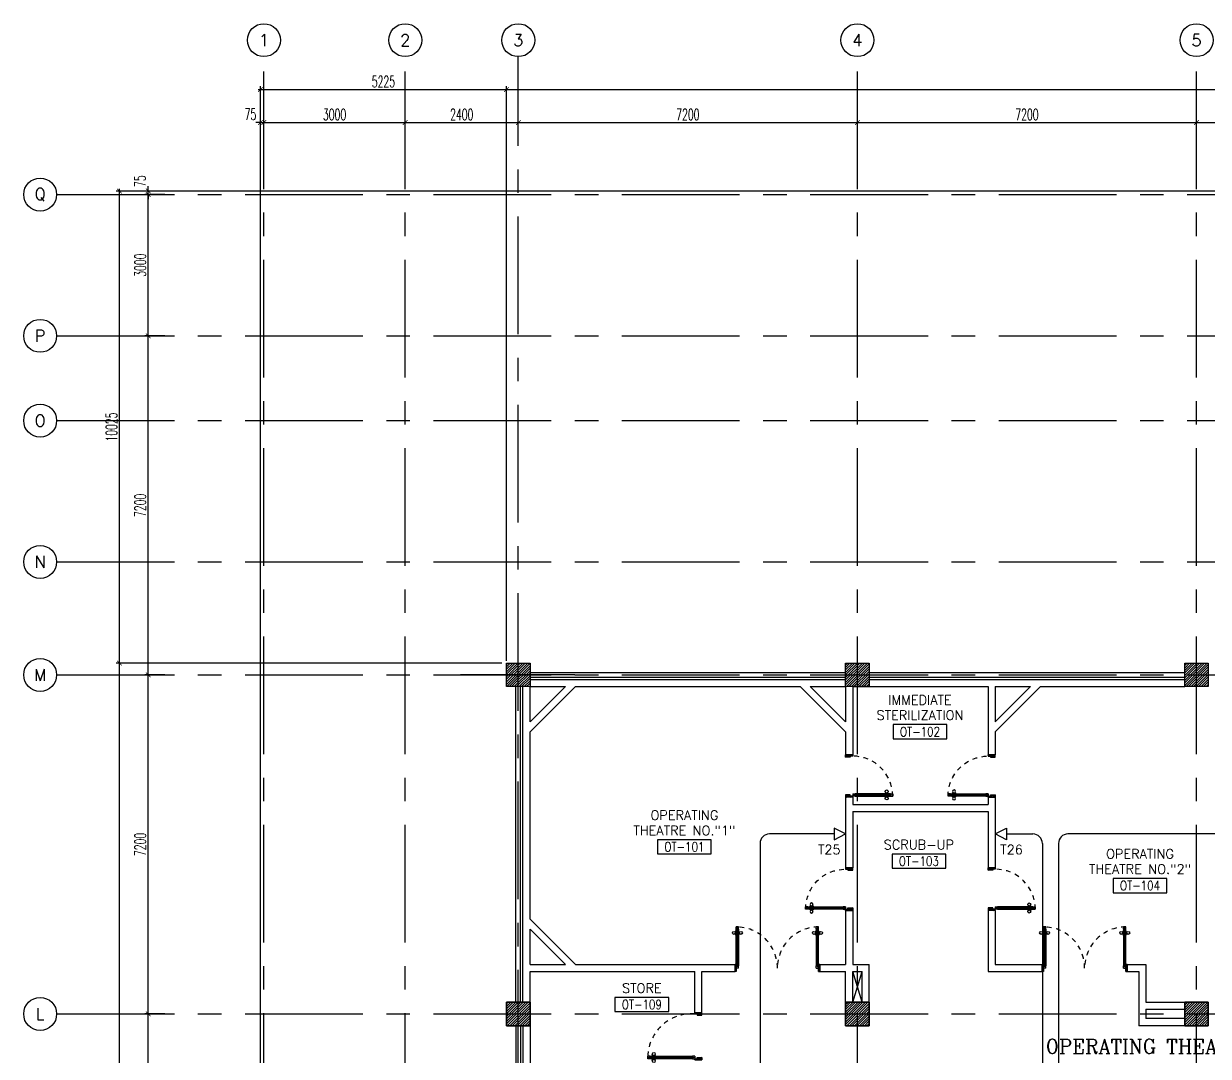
# Model space of a CAD drawing. Extents: x 0 to 92.2, y -1.4 to 78.1.
# Drawn here: x -0.01 to 25.14, y 56.19 to 78.12 of the extents above; entities that cross this region are included whole.
import ezdxf
from ezdxf.enums import TextEntityAlignment as Align

# ---------------------------------------------------------------- set-up
doc = ezdxf.new("R2010")
doc.units = 0
doc.header["$MEASUREMENT"] = 0
doc.header["$PDMODE"] = 34
doc.linetypes.add('CENTERX2', pattern=[4, 2.5, -0.5, 0.5, -0.5])
doc.linetypes.add('HIDDEN', pattern=[0.375, 0.25, -0.125])
doc.layers.get('0').update_dxf_attribs({"color": 11, "linetype": 'CONTINUOUS'})
doc.layers.get('DEFPOINTS').update_dxf_attribs({"color": 11, "linetype": 'CONTINUOUS'})
for name, color, linetype in [('AX-CR', 11, 'CONTINUOUS'), ('AX-DIM', 11, 'CONTINUOUS'), ('AX-TXT', 11, 'CONTINUOUS'), ('AXES', 11, 'CENTERX2'), ('COL', 11, 'CONTINUOUS'), ('DOOR', 11, 'CONTINUOUS'), ('E-TEL', 4, 'CONTINUOUS'), ('E-TEXT', 2, 'CONTINUOUS'), ('E-WIRE', 4, 'CONTINUOUS'), ('HAT', 11, 'CONTINUOUS'), ('INSUL', 11, 'CONTINUOUS'), ('RM-BOX', 11, 'CONTINUOUS'), ('RM-NAME', 11, 'CONTINUOUS'), ('RM-NO', 11, 'CONTINUOUS'), ('SHAFT', 11, 'CONTINUOUS'), ('WALL', 11, 'CONTINUOUS')]:
    doc.layers.add(name, color=color, linetype=linetype)
doc.styles.add('ROMANC', font='romanc', dxfattribs={"height": 0.1})
doc.styles.add('ROMANS', font='ROMANS.shx', dxfattribs={"width": 0.6})
doc.styles.get("Standard").update_dxf_attribs({"font": 'TXT.shx'})
doc.dimstyles.new('STANDARD_IN', dxfattribs={"dimtxt": 0.24, "dimasz": 0.1, "dimexe": 0.07, "dimexo": 0.05, "dimgap": 0.05, "dimtad": 1, "dimdec": 0, "dimlfac": 1000, "dimzin": 0, "dimtxsty": 'ROMANS', "dimblk": 'ARCHTICK', "dimcen": 0.05, "dimdle": 0.05, "dimclrd": 7, "dimclre": 7, "dimclrt": 2, "dimazin": 3, "dimtfac": 1, "dimtdec": 0, "dimtmove": 0, "dimatfit": 3, "dimtolj": 1, "dimtzin": 0})

# ---------------------------------------------------------------- blocks, each defined once
blk = doc.blocks.new('_ARCHTICK')
at = {"color": 0, "linetype": 'BYBLOCK', "const_width": 0.15}
blk.add_lwpolyline([(-0.5, -0.5), (0.5, 0.5)], dxfattribs=at)
blk = doc.blocks.new('*D125')
at = {"layer": 'AX-DIM', "color": 7, "ltscale": 0.3}
for p, q in [((10.193, 76.72), (85.702, 76.72)), ((10.243, 76.37), (10.243, 76.79)), ((85.652, 71.176), (85.652, 76.79))]:
    blk.add_line(p, q, dxfattribs=at)
at = {"layer": 'DEFPOINTS', "color": 0, "ltscale": 0.3}
for p in [(85.652, 76.72), (10.243, 76.32), (85.652, 71.126)]:
    blk.add_point(p, dxfattribs=at)
at = {"layer": 'AX-DIM', "color": 7, "ltscale": 0.3, "xscale": 0.1, "yscale": 0.1, "zscale": 0.1, "rotation": 180}
blk.add_blockref('_ARCHTICK', (10.243, 76.72), dxfattribs=at)
at = {"layer": 'AX-DIM', "color": 7, "ltscale": 0.3, "xscale": 0.1, "yscale": 0.1, "zscale": 0.1}
blk.add_blockref('_ARCHTICK', (85.652, 76.72), dxfattribs=at)
at = {"layer": 'AX-DIM', "color": 2, "ltscale": 0.3, "insert": (47.947, 76.89), "char_height": 0.24, "attachment_point": 5, "style": 'ROMANS'}
blk.add_mtext('\\A1;75409', dxfattribs=at)
blk = doc.blocks.new('AXL')
at = {"layer": 'AX-CR'}
blk.add_circle((-350, 0), 350, dxfattribs=at)
blk = doc.blocks.new('*X53')
at = {"color": 0}
for p, q in [((38539, 169902), (39027, 170390)), ((38539, 169955), (38974, 170390)), ((38539, 170008), (38921, 170390)), ((38539, 170061), (38868, 170390)), ((38539, 170114), (38815, 170390)), ((38539, 170167), (38762, 170390)), ((38539, 170220), (38709, 170390)), ((38539, 170273), (38656, 170390)), ((38539, 170326), (38603, 170390)), ((38539, 170379), (38550, 170390)), ((38580, 169890), (39039, 170349)), ((38633, 169890), (39039, 170296)), ((38686, 169890), (39039, 170243)), ((38739, 169890), (39039, 170190)), ((38792, 169890), (39039, 170137)), ((38845, 169890), (39039, 170084)), ((38898, 169890), (39039, 170031)), ((38951, 169890), (39039, 169978)), ((39004, 169890), (39039, 169925))]:
    blk.add_line(p, q, dxfattribs=at)
blk = doc.blocks.new('*X52')
at = {"color": 0}
for p, q in [((31339, 169914), (31814, 170390)), ((31339, 169968), (31761, 170390)), ((31339, 170021), (31708, 170390)), ((31339, 170074), (31655, 170390)), ((31339, 170127), (31602, 170390)), ((31339, 170180), (31549, 170390)), ((31339, 170233), (31496, 170390)), ((31339, 170286), (31443, 170390)), ((31339, 170339), (31390, 170390)), ((31368, 169890), (31839, 170361)), ((31421, 169890), (31839, 170308)), ((31474, 169890), (31839, 170255)), ((31527, 169890), (31839, 170202)), ((31580, 169890), (31839, 170149)), ((31633, 169890), (31839, 170096)), ((31686, 169890), (31839, 170043)), ((31739, 169890), (31839, 169990)), ((31792, 169890), (31839, 169937))]:
    blk.add_line(p, q, dxfattribs=at)
blk = doc.blocks.new('*X51')
at = {"color": 0}
for p, q in [((24139, 169927), (24602, 170390)), ((24139, 169980), (24549, 170390)), ((24139, 170033), (24496, 170390)), ((24139, 170086), (24443, 170390)), ((24139, 170139), (24390, 170390)), ((24139, 170192), (24337, 170390)), ((24139, 170245), (24284, 170390)), ((24139, 170298), (24231, 170390)), ((24139, 170351), (24178, 170390)), ((24155, 169890), (24639, 170374)), ((24208, 169890), (24639, 170321)), ((24261, 169890), (24639, 170268)), ((24314, 169890), (24639, 170215)), ((24367, 169890), (24639, 170162)), ((24420, 169890), (24639, 170109)), ((24473, 169890), (24639, 170056)), ((24526, 169890), (24639, 170003)), ((24579, 169890), (24639, 169950)), ((24632, 169890), (24639, 169897))]:
    blk.add_line(p, q, dxfattribs=at)
blk = doc.blocks.new('*X48')
at = {"color": 0}
for p, q in [((38539, 177114), (39014, 177590)), ((38539, 177168), (38961, 177590)), ((38539, 177221), (38908, 177590)), ((38539, 177274), (38855, 177590)), ((38539, 177327), (38802, 177590)), ((38539, 177380), (38749, 177590)), ((38539, 177433), (38696, 177590)), ((38539, 177486), (38643, 177590)), ((38539, 177539), (38590, 177590)), ((38568, 177090), (39039, 177561)), ((38621, 177090), (39039, 177508)), ((38674, 177090), (39039, 177455)), ((38727, 177090), (39039, 177402)), ((38780, 177090), (39039, 177349)), ((38833, 177090), (39039, 177296)), ((38886, 177090), (39039, 177243)), ((38939, 177090), (39039, 177190)), ((38992, 177090), (39039, 177137))]:
    blk.add_line(p, q, dxfattribs=at)
blk = doc.blocks.new('*X47')
at = {"color": 0}
for p, q in [((31339, 177127), (31802, 177590)), ((31339, 177180), (31749, 177590)), ((31339, 177233), (31696, 177590)), ((31339, 177286), (31643, 177590)), ((31339, 177339), (31590, 177590)), ((31339, 177392), (31537, 177590)), ((31339, 177445), (31484, 177590)), ((31339, 177498), (31431, 177590)), ((31339, 177551), (31378, 177590)), ((31355, 177090), (31839, 177574)), ((31408, 177090), (31839, 177521)), ((31461, 177090), (31839, 177468)), ((31514, 177090), (31839, 177415)), ((31567, 177090), (31839, 177362)), ((31620, 177090), (31839, 177309)), ((31673, 177090), (31839, 177256)), ((31726, 177090), (31839, 177203)), ((31779, 177090), (31839, 177150)), ((31832, 177090), (31839, 177097))]:
    blk.add_line(p, q, dxfattribs=at)
blk = doc.blocks.new('*X46')
at = {"color": 0}
for p, q in [((24139, 177139), (24590, 177590)), ((24139, 177192), (24536, 177590)), ((24139, 177246), (24483, 177590)), ((24139, 177299), (24430, 177590)), ((24139, 177352), (24377, 177590)), ((24139, 177405), (24324, 177590)), ((24139, 177458), (24271, 177590)), ((24139, 177511), (24218, 177590)), ((24139, 177564), (24165, 177590)), ((24143, 177090), (24639, 177586)), ((24196, 177090), (24639, 177533)), ((24249, 177090), (24639, 177480)), ((24302, 177090), (24639, 177427)), ((24355, 177090), (24639, 177374)), ((24408, 177090), (24639, 177321)), ((24461, 177090), (24639, 177268)), ((24514, 177090), (24639, 177215)), ((24567, 177090), (24639, 177162)), ((24620, 177090), (24639, 177109))]:
    blk.add_line(p, q, dxfattribs=at)
blk = doc.blocks.new('RM1')
at = {"layer": 'RM-BOX'}
blk.add_lwpolyline([(570, -200), (-570, -200), (-570, -500), (570, -500)], close=True, dxfattribs=at)
at = {"layer": 'RM-NAME', "style": 'ROMANS'}
blk.add_attdef('ROOMNAME1', text='', height=200, dxfattribs=at).set_placement((0, 324), align=Align.MIDDLE)
blk = doc.blocks.new('AXU')
at = {"layer": 'AX-CR'}
blk.add_circle((0, 350), 350, dxfattribs=at)
blk = doc.blocks.new('*D181')
at = {"layer": 'AX-DIM', "color": 7, "ltscale": 0.3}
for p, q in [((5.043, 76.02), (8.143, 76.02)), ((5.093, 75.67), (5.093, 76.09)), ((8.093, 75.67), (8.093, 76.09))]:
    blk.add_line(p, q, dxfattribs=at)
at = {"layer": 'DEFPOINTS', "color": 0, "ltscale": 0.3}
for p in [(8.093, 76.02), (5.093, 75.62), (8.093, 75.62)]:
    blk.add_point(p, dxfattribs=at)
at = {"layer": 'AX-DIM', "color": 7, "ltscale": 0.3, "xscale": 0.1, "yscale": 0.1, "zscale": 0.1, "rotation": 180}
blk.add_blockref('_ARCHTICK', (5.093, 76.02), dxfattribs=at)
at = {"layer": 'AX-DIM', "color": 7, "ltscale": 0.3, "xscale": 0.1, "yscale": 0.1, "zscale": 0.1}
blk.add_blockref('_ARCHTICK', (8.093, 76.02), dxfattribs=at)
at = {"layer": 'AX-DIM', "color": 2, "ltscale": 0.3, "insert": (6.593, 76.19), "char_height": 0.24, "attachment_point": 5, "style": 'ROMANS'}
blk.add_mtext('\\A1;3000', dxfattribs=at)
blk = doc.blocks.new('*D180')
at = {"layer": 'AX-DIM', "color": 7, "ltscale": 0.3}
for p, q in [((8.043, 76.02), (10.543, 76.02)), ((8.093, 75.67), (8.093, 76.09)), ((10.493, 75.67), (10.493, 76.09))]:
    blk.add_line(p, q, dxfattribs=at)
at = {"layer": 'DEFPOINTS', "color": 0, "ltscale": 0.3}
for p in [(10.493, 76.02), (8.093, 75.62), (10.493, 75.62)]:
    blk.add_point(p, dxfattribs=at)
at = {"layer": 'AX-DIM', "color": 7, "ltscale": 0.3, "xscale": 0.1, "yscale": 0.1, "zscale": 0.1, "rotation": 180}
blk.add_blockref('_ARCHTICK', (8.093, 76.02), dxfattribs=at)
at = {"layer": 'AX-DIM', "color": 7, "ltscale": 0.3, "xscale": 0.1, "yscale": 0.1, "zscale": 0.1}
blk.add_blockref('_ARCHTICK', (10.493, 76.02), dxfattribs=at)
at = {"layer": 'AX-DIM', "color": 2, "ltscale": 0.3, "insert": (9.293, 76.19), "char_height": 0.24, "attachment_point": 5, "style": 'ROMANS'}
blk.add_mtext('\\A1;2400', dxfattribs=at)
blk = doc.blocks.new('*D179')
at = {"layer": 'AX-DIM', "color": 7, "ltscale": 0.3}
for p, q in [((10.443, 76.02), (17.743, 76.02)), ((10.493, 75.67), (10.493, 76.09)), ((17.693, 75.67), (17.693, 76.09))]:
    blk.add_line(p, q, dxfattribs=at)
at = {"layer": 'DEFPOINTS', "color": 0, "ltscale": 0.3}
for p in [(17.693, 76.02), (10.493, 75.62), (17.693, 75.62)]:
    blk.add_point(p, dxfattribs=at)
at = {"layer": 'AX-DIM', "color": 7, "ltscale": 0.3, "xscale": 0.1, "yscale": 0.1, "zscale": 0.1, "rotation": 180}
blk.add_blockref('_ARCHTICK', (10.493, 76.02), dxfattribs=at)
at = {"layer": 'AX-DIM', "color": 7, "ltscale": 0.3, "xscale": 0.1, "yscale": 0.1, "zscale": 0.1}
blk.add_blockref('_ARCHTICK', (17.693, 76.02), dxfattribs=at)
at = {"layer": 'AX-DIM', "color": 2, "ltscale": 0.3, "insert": (14.093, 76.19), "char_height": 0.24, "attachment_point": 5, "style": 'ROMANS'}
blk.add_mtext('\\A1;7200', dxfattribs=at)
blk = doc.blocks.new('*D178')
at = {"layer": 'AX-DIM', "color": 7, "ltscale": 0.3}
for p, q in [((17.643, 76.02), (24.943, 76.02)), ((17.693, 75.67), (17.693, 76.09)), ((24.893, 75.67), (24.893, 76.09))]:
    blk.add_line(p, q, dxfattribs=at)
at = {"layer": 'DEFPOINTS', "color": 0, "ltscale": 0.3}
for p in [(24.893, 76.02), (17.693, 75.62), (24.893, 75.62)]:
    blk.add_point(p, dxfattribs=at)
at = {"layer": 'AX-DIM', "color": 7, "ltscale": 0.3, "xscale": 0.1, "yscale": 0.1, "zscale": 0.1, "rotation": 180}
blk.add_blockref('_ARCHTICK', (17.693, 76.02), dxfattribs=at)
at = {"layer": 'AX-DIM', "color": 7, "ltscale": 0.3, "xscale": 0.1, "yscale": 0.1, "zscale": 0.1}
blk.add_blockref('_ARCHTICK', (24.893, 76.02), dxfattribs=at)
at = {"layer": 'AX-DIM', "color": 2, "ltscale": 0.3, "insert": (21.293, 76.19), "char_height": 0.24, "attachment_point": 5, "style": 'ROMANS'}
blk.add_mtext('\\A1;7200', dxfattribs=at)
blk = doc.blocks.new('*D177')
at = {"layer": 'AX-DIM', "color": 7, "ltscale": 0.3}
for p, q in [((24.843, 76.02), (28.543, 76.02)), ((24.893, 75.67), (24.893, 76.09)), ((28.493, 75.67), (28.493, 76.09))]:
    blk.add_line(p, q, dxfattribs=at)
at = {"layer": 'DEFPOINTS', "color": 0, "ltscale": 0.3}
for p in [(28.493, 76.02), (24.893, 75.62), (28.493, 75.62)]:
    blk.add_point(p, dxfattribs=at)
at = {"layer": 'AX-DIM', "color": 7, "ltscale": 0.3, "xscale": 0.1, "yscale": 0.1, "zscale": 0.1, "rotation": 180}
blk.add_blockref('_ARCHTICK', (24.893, 76.02), dxfattribs=at)
at = {"layer": 'AX-DIM', "color": 7, "ltscale": 0.3, "xscale": 0.1, "yscale": 0.1, "zscale": 0.1}
blk.add_blockref('_ARCHTICK', (28.493, 76.02), dxfattribs=at)
at = {"layer": 'AX-DIM', "color": 2, "ltscale": 0.3, "insert": (26.693, 76.19), "char_height": 0.24, "attachment_point": 5, "style": 'ROMANS'}
blk.add_mtext('\\A1;3600', dxfattribs=at)
blk = doc.blocks.new('*D167')
at = {"layer": 'AX-DIM', "color": 7, "ltscale": 0.3}
for p, q in [((10.147, 64.541), (1.956, 64.541)), ((2.026, 5.171), (2.026, 64.591)), ((10.826, 5.221), (1.956, 5.221))]:
    blk.add_line(p, q, dxfattribs=at)
at = {"layer": 'DEFPOINTS', "color": 0, "ltscale": 0.3}
for p in [(2.026, 64.541), (10.197, 64.541), (10.876, 5.221)]:
    blk.add_point(p, dxfattribs=at)
at = {"layer": 'AX-DIM', "color": 7, "ltscale": 0.3, "xscale": 0.1, "yscale": 0.1, "zscale": 0.1}
for p, rotation in [((2.026, 64.541), 90), ((2.026, 5.221), 270)]:
    blk.add_blockref('_ARCHTICK', p, dxfattribs=dict(at, rotation=rotation))
at = {"layer": 'AX-DIM', "color": 2, "ltscale": 0.3, "insert": (1.856, 34.881), "char_height": 0.24, "attachment_point": 5, "rotation": 90, "style": 'ROMANS'}
blk.add_mtext('\\A1;59320', dxfattribs=at)
blk = doc.blocks.new('*D166')
at = {"layer": 'AX-DIM', "color": 7, "ltscale": 0.3}
for p, q in [((2.987, 74.491), (2.567, 74.491)), ((2.637, 71.441), (2.637, 74.541)), ((2.987, 71.491), (2.567, 71.491))]:
    blk.add_line(p, q, dxfattribs=at)
at = {"layer": 'DEFPOINTS', "color": 0, "ltscale": 0.3}
for p in [(2.637, 74.491), (3.037, 74.491), (3.037, 71.491)]:
    blk.add_point(p, dxfattribs=at)
at = {"layer": 'AX-DIM', "color": 7, "ltscale": 0.3, "xscale": 0.1, "yscale": 0.1, "zscale": 0.1}
for p, rotation in [((2.637, 74.491), 90), ((2.637, 71.491), 270)]:
    blk.add_blockref('_ARCHTICK', p, dxfattribs=dict(at, rotation=rotation))
at = {"layer": 'AX-DIM', "color": 2, "ltscale": 0.3, "insert": (2.467, 72.991), "char_height": 0.24, "attachment_point": 5, "rotation": 90, "style": 'ROMANS'}
blk.add_mtext('\\A1;3000', dxfattribs=at)
blk = doc.blocks.new('*D165')
at = {"layer": 'AX-DIM', "color": 7, "ltscale": 0.3}
for p, q in [((2.987, 71.491), (2.567, 71.491)), ((2.637, 64.241), (2.637, 71.541)), ((2.987, 64.291), (2.567, 64.291))]:
    blk.add_line(p, q, dxfattribs=at)
at = {"layer": 'DEFPOINTS', "color": 0, "ltscale": 0.3}
for p in [(2.637, 71.491), (3.037, 71.491), (3.037, 64.291)]:
    blk.add_point(p, dxfattribs=at)
at = {"layer": 'AX-DIM', "color": 7, "ltscale": 0.3, "xscale": 0.1, "yscale": 0.1, "zscale": 0.1}
for p, rotation in [((2.637, 71.491), 90), ((2.637, 64.291), 270)]:
    blk.add_blockref('_ARCHTICK', p, dxfattribs=dict(at, rotation=rotation))
at = {"layer": 'AX-DIM', "color": 2, "ltscale": 0.3, "insert": (2.467, 67.891), "char_height": 0.24, "attachment_point": 5, "rotation": 90, "style": 'ROMANS'}
blk.add_mtext('\\A1;7200', dxfattribs=at)
blk = doc.blocks.new('*D164')
at = {"layer": 'AX-DIM', "color": 7, "ltscale": 0.3}
for p, q in [((2.987, 64.291), (2.567, 64.291)), ((2.637, 57.041), (2.637, 64.341)), ((2.987, 57.091), (2.567, 57.091))]:
    blk.add_line(p, q, dxfattribs=at)
at = {"layer": 'DEFPOINTS', "color": 0, "ltscale": 0.3}
for p in [(2.637, 64.291), (3.037, 64.291), (3.037, 57.091)]:
    blk.add_point(p, dxfattribs=at)
at = {"layer": 'AX-DIM', "color": 7, "ltscale": 0.3, "xscale": 0.1, "yscale": 0.1, "zscale": 0.1}
for p, rotation in [((2.637, 64.291), 90), ((2.637, 57.091), 270)]:
    blk.add_blockref('_ARCHTICK', p, dxfattribs=dict(at, rotation=rotation))
at = {"layer": 'AX-DIM', "color": 2, "ltscale": 0.3, "insert": (2.467, 60.691), "char_height": 0.24, "attachment_point": 5, "rotation": 90, "style": 'ROMANS'}
blk.add_mtext('\\A1;7200', dxfattribs=at)
blk = doc.blocks.new('*D163')
at = {"layer": 'AX-DIM', "color": 7, "ltscale": 0.3}
for p, q in [((2.987, 57.091), (2.567, 57.091)), ((2.637, 49.841), (2.637, 57.141)), ((2.987, 49.891), (2.567, 49.891))]:
    blk.add_line(p, q, dxfattribs=at)
at = {"layer": 'DEFPOINTS', "color": 0, "ltscale": 0.3}
for p in [(2.637, 57.091), (3.037, 57.091), (3.037, 49.891)]:
    blk.add_point(p, dxfattribs=at)
at = {"layer": 'AX-DIM', "color": 7, "ltscale": 0.3, "xscale": 0.1, "yscale": 0.1, "zscale": 0.1}
for p, rotation in [((2.637, 57.091), 90), ((2.637, 49.891), 270)]:
    blk.add_blockref('_ARCHTICK', p, dxfattribs=dict(at, rotation=rotation))
at = {"layer": 'AX-DIM', "color": 2, "ltscale": 0.3, "insert": (2.467, 53.491), "char_height": 0.24, "attachment_point": 5, "rotation": 90, "style": 'ROMANS'}
blk.add_mtext('\\A1;7200', dxfattribs=at)
blk = doc.blocks.new('COL50')
at = {"layer": 'COL'}
blk.add_lwpolyline([(-250, 250), (-250, -250), (250, -250), (250, 250)], close=True, dxfattribs=at)
blk = doc.blocks.new('*D151')
at = {"layer": 'AX-DIM', "color": 7, "ltscale": 0.3}
for p, q in [((4.968, 76.72), (10.293, 76.72)), ((5.018, 40.591), (5.018, 76.79)), ((10.243, 64.591), (10.243, 76.79))]:
    blk.add_line(p, q, dxfattribs=at)
at = {"layer": 'DEFPOINTS', "color": 0, "ltscale": 0.3}
for p in [(10.243, 76.72), (10.243, 64.541), (5.018, 40.541)]:
    blk.add_point(p, dxfattribs=at)
at = {"layer": 'AX-DIM', "color": 7, "ltscale": 0.3, "xscale": 0.1, "yscale": 0.1, "zscale": 0.1, "rotation": 180}
blk.add_blockref('_ARCHTICK', (5.018, 76.72), dxfattribs=at)
at = {"layer": 'AX-DIM', "color": 7, "ltscale": 0.3, "xscale": 0.1, "yscale": 0.1, "zscale": 0.1}
blk.add_blockref('_ARCHTICK', (10.243, 76.72), dxfattribs=at)
at = {"layer": 'AX-DIM', "color": 2, "ltscale": 0.3, "insert": (7.63, 76.89), "char_height": 0.24, "attachment_point": 5, "style": 'ROMANS'}
blk.add_mtext('\\A1;5225', dxfattribs=at)
blk = doc.blocks.new('*D150')
at = {"layer": 'AX-DIM', "color": 7, "ltscale": 0.3}
for p, q in [((5.018, 76.02), (4.918, 76.02)), ((5.018, 75.67), (5.018, 76.09)), ((5.018, 76.02), (5.093, 76.02)), ((5.093, 75.67), (5.093, 76.09)), ((5.093, 76.02), (5.193, 76.02))]:
    blk.add_line(p, q, dxfattribs=at)
at = {"layer": 'DEFPOINTS', "color": 0, "ltscale": 0.3}
for p in [(5.093, 76.02), (5.018, 75.62), (5.093, 75.62)]:
    blk.add_point(p, dxfattribs=at)
at = {"layer": 'AX-DIM', "color": 7, "ltscale": 0.3, "xscale": 0.1, "yscale": 0.1, "zscale": 0.1}
blk.add_blockref('_ARCHTICK', (5.018, 76.02), dxfattribs=at)
at = {"layer": 'AX-DIM', "color": 7, "ltscale": 0.3, "xscale": 0.1, "yscale": 0.1, "zscale": 0.1, "rotation": 180}
blk.add_blockref('_ARCHTICK', (5.093, 76.02), dxfattribs=at)
at = {"layer": 'AX-DIM', "color": 2, "ltscale": 0.3, "insert": (4.808, 76.195), "char_height": 0.24, "attachment_point": 5, "style": 'ROMANS'}
blk.add_mtext('\\A1;75', dxfattribs=at)
blk = doc.blocks.new('*D149')
at = {"layer": 'AX-DIM', "color": 7, "ltscale": 0.3}
for p, q in [((42.408, 74.566), (1.956, 74.566)), ((2.026, 64.491), (2.026, 74.616)), ((2.676, 64.541), (1.956, 64.541))]:
    blk.add_line(p, q, dxfattribs=at)
at = {"layer": 'DEFPOINTS', "color": 0, "ltscale": 0.3}
for p in [(2.026, 74.566), (42.458, 74.566), (2.726, 64.541)]:
    blk.add_point(p, dxfattribs=at)
at = {"layer": 'AX-DIM', "color": 7, "ltscale": 0.3, "xscale": 0.1, "yscale": 0.1, "zscale": 0.1}
for p, rotation in [((2.026, 74.566), 90), ((2.026, 64.541), 270)]:
    blk.add_blockref('_ARCHTICK', p, dxfattribs=dict(at, rotation=rotation))
at = {"layer": 'AX-DIM', "color": 2, "ltscale": 0.3, "insert": (1.856, 69.554), "char_height": 0.24, "attachment_point": 5, "rotation": 90, "style": 'ROMANS'}
blk.add_mtext('\\A1;10025', dxfattribs=at)
blk = doc.blocks.new('*D148')
at = {"layer": 'AX-DIM', "color": 7, "ltscale": 0.3}
for p, q in [((2.987, 74.566), (2.567, 74.566)), ((2.987, 74.491), (2.567, 74.491)), ((2.637, 74.566), (2.637, 74.666)), ((2.637, 74.491), (2.637, 74.566)), ((2.637, 74.491), (2.637, 74.391))]:
    blk.add_line(p, q, dxfattribs=at)
at = {"layer": 'DEFPOINTS', "color": 0, "ltscale": 0.3}
for p in [(2.637, 74.566), (3.037, 74.566), (3.037, 74.491)]:
    blk.add_point(p, dxfattribs=at)
at = {"layer": 'AX-DIM', "color": 7, "ltscale": 0.3, "xscale": 0.1, "yscale": 0.1, "zscale": 0.1}
for p, rotation in [((2.637, 74.566), 270), ((2.637, 74.491), 90)]:
    blk.add_blockref('_ARCHTICK', p, dxfattribs=dict(at, rotation=rotation))
at = {"layer": 'AX-DIM', "color": 2, "ltscale": 0.3, "insert": (2.462, 74.776), "char_height": 0.24, "attachment_point": 5, "rotation": 90, "style": 'ROMANS'}
blk.add_mtext('\\A1;75', dxfattribs=at)
blk = doc.blocks.new('DOOR90')
at = {"layer": 'DOOR', "color": 0, "linetype": 'BYBLOCK'}
for p, q in [((-150, 0), (-150, -25)), ((-150, 0), (0, 0)), ((0, -50), (0, 0)), ((-1000, -25), (-1000, -75)), ((-1000, -75), (-1000, -25)), ((-950, -25), (-1000, -25)), ((-950, -75), (-1000, -75)), ((-970, -42), (-970, -58)), ((-950, -42), (-970, -42)), ((-950, -58), (-970, -58)), ((-950, -25), (-950, -42)), ((-950, -58), (-950, -75)), ((-918, -25), (-918, -18)), ((-828, -18), (-918, -18)), ((-918, -75), (-918, -82)), ((-828, -82), (-918, -82)), ((-905, -18), (-905, -9)), ((-905, -9), (-840, -9)), ((-905, -18), (-840, -18)), ((-905, -82), (-905, -91)), ((-905, -82), (-840, -82)), ((-905, -91), (-840, -91)), ((-840, -18), (-840, -9)), ((-840, -82), (-840, -91)), ((-828, -25), (-828, -18)), ((-828, -75), (-828, -82)), ((-200, -42), (-200, -25)), ((-200, -25), (-150, -25)), ((-180, -42), (-200, -42)), ((-200, -75), (-200, -58)), ((-200, -58), (-180, -58)), ((-150, -75), (-200, -75)), ((-180, -58), (-180, -42)), ((-150, -75), (-150, -25)), ((-150, -25), (-100, -25)), ((-100, -25), (-100, -50)), ((-100, -50), (0, -50)), ((-150, -900), (-150, -875)), ((-150, -875), (-100, -875)), ((0, -900), (-150, -900)), ((-150, -900), (0, -900)), ((-100, -850), (0, -850)), ((-100, -875), (-100, -850)), ((0, -850), (0, -900))]:
    blk.add_line(p, q, dxfattribs=at)
at = {"layer": 'DOOR', "color": 9, "linetype": 'BYBLOCK'}
for p, q in [((0, -50), (-114, 0)), ((0, -50), (-40, 0)), ((0, -50), (-100, -37)), ((0, -850), (-114, -900)), ((0, -850), (-100, -863)), ((0, -850), (-40, -900))]:
    blk.add_line(p, q, dxfattribs=at)
at = {"layer": 'DOOR', "linetype": 'BYBLOCK'}
for p, q in [((-200, -25), (-950, -25)), ((-200, -42), (-950, -42)), ((-200, -58), (-950, -58)), ((-950, -75), (-200, -75))]:
    blk.add_line(p, q, dxfattribs=at)
at = {"layer": 'DOOR', "color": 0, "linetype": 'BYBLOCK'}
for centre in [(-873, 24), (-873, -124)]:
    blk.add_circle(centre, 32.4, dxfattribs=at)
at = {"layer": 'DOOR', "color": 9, "linetype": 'BYBLOCK'}
for centre, radius, start, end in [((0, -50), 154, 161.1053, 166.2858), ((0, -50), 134, 158.1598, 169.28), ((0, -50), 94.4, 148.0182, 180), ((0, -50), 74.4, 137.7764, 180), ((0, -50), 114, 154.0838, 167.3774), ((0, -50), 54.4, 113.2074, 180), ((0, -50), 34.4, 90, 180), ((0, -50), 14.4, 90, 180), ((0, -850), 154, 193.7142, 198.8947), ((0, -850), 134, 190.72, 201.8402), ((0, -850), 94.4, 180, 211.9818), ((0, -850), 74.4, 180, 222.2236), ((0, -850), 54.4, 180, 246.7926), ((0, -850), 34.4, 180, 270), ((0, -850), 14.4, 180, 270)]:
    blk.add_arc(centre, radius, start, end, dxfattribs=at)
at = {"layer": 'DOOR', "linetype": 'HIDDEN', "ltscale": 0.5}
blk.add_arc((-150, -25), 850, 180, 270, dxfattribs=at)
blk = doc.blocks.new('A$C1F6243B1')
at = {"layer": 'DOOR', "color": 0, "linetype": 'BYBLOCK'}
for p, q in [((0, 950), (0, 1000)), ((150, 1000), (0, 1000)), ((100, 950), (0, 950)), ((100, 975), (100, 950)), ((150, 975), (100, 975)), ((150, 1000), (150, 975)), ((150, 925), (150, 975)), ((200, 975), (150, 975)), ((150, 925), (200, 925)), ((180, 942), (180, 958)), ((180, 958), (200, 958)), ((200, 942), (180, 942)), ((200, 958), (200, 975)), ((200, 925), (200, 942)), ((978, 975), (978, 982)), ((978, 982), (1068, 982)), ((978, 925), (978, 918)), ((978, 918), (1068, 918)), ((990, 982), (990, 991)), ((1055, 991), (990, 991)), ((1055, 982), (990, 982)), ((990, 918), (990, 909)), ((1055, 918), (990, 918)), ((1055, 909), (990, 909)), ((1055, 982), (1055, 991)), ((1055, 918), (1055, 909)), ((1068, 975), (1068, 982)), ((1068, 925), (1068, 918)), ((1100, 975), (1100, 958)), ((1100, 975), (1150, 975)), ((1100, 958), (1120, 958)), ((1100, 942), (1100, 925)), ((1100, 942), (1120, 942)), ((1100, 925), (1150, 925)), ((1120, 958), (1120, 942)), ((1150, 975), (1150, 925)), ((1150, 925), (1150, 975)), ((100, 50), (0, 50)), ((0, 50), (0, 0)), ((0, 0), (150, 0)), ((150, 0), (0, 0)), ((100, 25), (100, 50)), ((150, 25), (100, 25)), ((150, 0), (150, 25))]:
    blk.add_line(p, q, dxfattribs=at)
at = {"layer": 'DOOR', "linetype": 'BYBLOCK'}
for p, q in [((0, 1000), (150, 1000)), ((200, 975), (1100, 975)), ((200, 958), (1100, 958)), ((200, 942), (1100, 942)), ((1100, 925), (200, 925))]:
    blk.add_line(p, q, dxfattribs=at)
at = {"layer": 'DOOR', "color": 9, "linetype": 'BYBLOCK'}
for p, q in [((0, 950), (40, 1000)), ((0, 950), (114, 1000)), ((0, 950), (100, 963)), ((0, 50), (40, 0)), ((0, 50), (114, 0)), ((0, 50), (100, 37))]:
    blk.add_line(p, q, dxfattribs=at)
at = {"layer": 'DOOR', "color": 0, "linetype": 'BYBLOCK'}
for centre in [(1023, 1024), (1023, 876)]:
    blk.add_circle(centre, 32.4, dxfattribs=at)
at = {"layer": 'DOOR', "color": 9, "linetype": 'BYBLOCK'}
for centre, radius, start, end in [((0, 950), 34.4, 0, 90), ((0, 950), 14.4, 0, 90), ((0, 950), 54.4, 0, 66.7926), ((0, 950), 74.4, 0, 42.2236), ((0, 950), 94.4, 0, 31.9818), ((0, 950), 114, 12.6226, 25.9162), ((0, 950), 134, 10.72, 21.8402), ((0, 950), 154, 13.7142, 18.8947), ((0, 50), 14.4, 270, 0), ((0, 50), 34.4, 270, 0), ((0, 50), 54.4, 293.2074, 0), ((0, 50), 74.4, 317.7764, 0), ((0, 50), 94.4, 328.0182, 0), ((0, 50), 134, 338.1598, 349.28), ((0, 50), 154, 341.1053, 346.2858)]:
    blk.add_arc(centre, radius, start, end, dxfattribs=at)
at = {"layer": 'DOOR', "linetype": 'HIDDEN', "ltscale": 0.5}
blk.add_arc((223, 950), 928, 265.5183, 1.544, dxfattribs=at)
blk = doc.blocks.new('D1')
at = {"layer": 'DOOR', "color": 0, "linetype": 'BYBLOCK'}
for p, q in [((18, 854), (9, 854)), ((9, 854), (9, 789)), ((18, 789), (9, 789)), ((25, 866), (18, 866)), ((18, 776), (18, 866)), ((18, 854), (18, 789)), ((25, 776), (18, 776)), ((25, 949), (75, 949)), ((75, 949), (25, 949)), ((25, 899), (25, 949)), ((25, 899), (42, 899)), ((42, 919), (58, 919)), ((42, 899), (42, 919)), ((58, 899), (58, 919)), ((58, 899), (75, 899)), ((75, 899), (75, 949)), ((75, 866), (82, 866)), ((75, 776), (82, 776)), ((82, 776), (82, 866)), ((82, 854), (91, 854)), ((82, 854), (82, 789)), ((82, 789), (91, 789)), ((91, 854), (91, 789)), ((1718, 854), (1709, 854)), ((1709, 854), (1709, 789)), ((1718, 789), (1709, 789)), ((1725, 866), (1718, 866)), ((1718, 776), (1718, 866)), ((1718, 854), (1718, 789)), ((1725, 776), (1718, 776)), ((1775, 949), (1725, 949)), ((1725, 949), (1775, 949)), ((1725, 899), (1725, 949)), ((1742, 899), (1725, 899)), ((1758, 919), (1742, 919)), ((1742, 899), (1742, 919)), ((1758, 899), (1758, 919)), ((1775, 899), (1758, 899)), ((1775, 899), (1775, 949)), ((1775, 866), (1782, 866)), ((1775, 776), (1782, 776)), ((1782, 776), (1782, 866)), ((1782, 854), (1791, 854)), ((1782, 854), (1782, 789)), ((1782, 789), (1791, 789)), ((1791, 854), (1791, 789)), ((0, 0), (0, 150)), ((0, 150), (25, 150)), ((25, 0), (0, 0)), ((25, 150), (25, 0)), ((42, 125), (25, 125)), ((25, 125), (25, 75)), ((75, 75), (25, 75)), ((42, 105), (42, 125)), ((58, 105), (42, 105)), ((75, 125), (58, 125)), ((58, 125), (58, 105)), ((75, 75), (75, 125)), ((1725, 125), (1742, 125)), ((1725, 75), (1725, 125)), ((1725, 75), (1775, 75)), ((1742, 125), (1742, 105)), ((1742, 105), (1758, 105)), ((1758, 125), (1775, 125)), ((1758, 105), (1758, 125)), ((1800, 150), (1775, 150)), ((1775, 150), (1775, 0)), ((1775, 125), (1775, 75)), ((1775, 0), (1800, 0)), ((1800, 0), (1800, 150))]:
    blk.add_line(p, q, dxfattribs=at)
at = {"layer": 'DOOR', "linetype": 'BYBLOCK'}
for p, q in [((25, 125), (25, 899)), ((42, 125), (42, 899)), ((58, 125), (58, 899)), ((75, 899), (75, 125)), ((1725, 899), (1725, 125)), ((1742, 125), (1742, 899)), ((1758, 125), (1758, 899)), ((1775, 125), (1775, 899))]:
    blk.add_line(p, q, dxfattribs=at)
at = {"layer": 'DOOR', "color": 9, "linetype": 'BYBLOCK'}
for p, q in [((25, 57), (0, 114)), ((25, 20), (0, 40)), ((1775, 57), (1800, 114)), ((1775, 20), (1800, 40))]:
    blk.add_line(p, q, dxfattribs=at)
at = {"layer": 'DOOR', "color": 0, "linetype": 'BYBLOCK'}
for centre in [(-24, 821), (124, 821), (1676, 821), (1824, 821)]:
    blk.add_circle(centre, 32.4, dxfattribs=at)
at = {"layer": 'DOOR', "linetype": 'HIDDEN', "ltscale": 0.5}
for centre, start, end in [((28, 76), 359.9293, 90.1644), ((1772, 76), 89.8356, 180.0707)]:
    blk.add_arc(centre, 872, start, end, dxfattribs=at)
at = {"layer": 'DOOR', "color": 9, "linetype": 'BYBLOCK'}
for centre, radius, start, end in [((50, 0), 154, 103.7142, 108.8947), ((50, 0), 134, 100.72, 111.8402), ((50, 0), 114, 102.6226, 115.9162), ((50, 0), 94.4, 105.3566, 121.9818), ((50, 0), 74.4, 109.6341, 132.2236), ((50, 0), 54.4, 117.3576, 156.7926), ((50, 0), 34.4, 136.6107, 180), ((1750, 0), 134, 68.1598, 79.28), ((1750, 0), 114, 64.0838, 77.3774), ((1750, 0), 94.4, 58.0182, 74.6434), ((1750, 0), 74.4, 47.7764, 70.3659), ((1750, 0), 54.4, 23.2074, 62.6424), ((1750, 0), 34.4, 0, 43.3893), ((1750, 0), 154, 71.1053, 76.2858)]:
    blk.add_arc(centre, radius, start, end, dxfattribs=at)

msp = doc.modelspace()

# ---------------------------------------------------------------- linework, layer by layer
at = {"layer": 'AXES'}
for p, q in [((5.0927, -1.3931), (5.0927, 77.4195)), ((8.0927, -1.3931), (8.0927, 77.4195)), ((10.4927, 43.5261), (10.4927, 77.4195)), ((17.6927, -1.3931), (17.6927, 77.4195)), ((24.8927, -1.3931), (24.8927, 77.4195)), ((0.6927, 74.4911), (68.7327, 74.4911)), ((0.6927, 71.4911), (68.7327, 71.4911)), ((0.6927, 69.6911), (68.7327, 69.6911)), ((0.6927, 66.6911), (68.7327, 66.6911)), ((0.6927, 64.2911), (68.7327, 64.2911)), ((11.6927, 64.2911), (9.2663, 64.2911)), ((0.6927, 57.0911), (68.7327, 57.0911))]:
    msp.add_line(p, q, dxfattribs=at)
at = {"layer": 'COL'}
for points in [[(10.2427, 64.0411), (10.2427, 64.5411), (10.7427, 64.5411), (10.7427, 64.0411)], [(10.2427, 64.0411), (10.2427, 64.5411), (10.7427, 64.5411), (10.7427, 64.0411)], [(17.4427, 64.0411), (17.4427, 64.5411), (17.9427, 64.5411), (17.9427, 64.0411)], [(24.6427, 64.0411), (24.6427, 64.5411), (25.1427, 64.5411), (25.1427, 64.0411)]]:
    msp.add_lwpolyline(points, close=True, dxfattribs=at)
at = {"layer": 'DOOR', "color": 0, "linetype": 'BYBLOCK'}
for p, q in [((15.0943, 58.1411), (15.0943, 57.9911)), ((15.1193, 58.1411), (15.0943, 58.1411)), ((15.1193, 57.9911), (15.1193, 58.1411)), ((16.8693, 57.9911), (16.8693, 58.1411)), ((16.8693, 58.1411), (16.8943, 58.1411)), ((16.8943, 58.1411), (16.8943, 57.9911)), ((21.6427, 58.1411), (21.6177, 58.1411)), ((21.6427, 57.9911), (21.6427, 58.1411)), ((23.3927, 57.9911), (23.3927, 58.1411)), ((23.3927, 58.1411), (23.4177, 58.1411))]:
    msp.add_line(p, q, dxfattribs=at)
at = {"layer": 'DOOR', "color": 9, "linetype": 'BYBLOCK'}
for p, q in [((15.1193, 58.1211), (15.0943, 58.101)), ((16.8693, 58.1211), (16.8943, 58.101))]:
    msp.add_line(p, q, dxfattribs=at)
for centre, radius, start, end in [((15.1443, 58.1411), 0.0544, 203.20738, 242.64242), ((15.1443, 58.1411), 0.0344, 180, 223.38931), ((16.8443, 58.1411), 0.0344, 316.61069, 0), ((16.8443, 58.1411), 0.0544, 297.35758, 336.79262), ((21.6677, 58.1411), 0.0344, 180, 223.38931), ((23.3677, 58.1411), 0.0344, 316.61069, 0)]:
    msp.add_arc(centre, radius, start, end, dxfattribs=at)
at = {"layer": 'E-TEL', "color": 4}
for points in [[(17.2005, 61.0389), (17.2005, 60.7863), (17.4427, 60.9126), (17.4427, 60.9126)], [(20.8599, 61.0389), (20.8599, 60.7863), (20.6177, 60.9126), (20.6177, 60.9126)]]:
    msp.add_lwpolyline(points, close=True, dxfattribs=at)
at = {"layer": 'E-WIRE', "linetype": 'BYBLOCK', "ltscale": 0.3}
for p, q in [((17.2005, 60.9126), (15.826, 60.9126)), ((20.8599, 60.9126), (21.4204, 60.9126)), ((32.5255, 60.9126), (22.1622, 60.9126))]:
    msp.add_line(p, q, dxfattribs=at)
at = {"layer": 'E-WIRE', "color": 4, "linetype": 'BYBLOCK'}
for p, q in [((15.626, 60.7126), (15.626, 55.4563)), ((21.6204, 60.7126), (21.6204, 55.368)), ((21.9622, 60.7126), (21.9622, 55.368))]:
    msp.add_line(p, q, dxfattribs=at)
at = {"layer": 'E-WIRE', "linetype": 'BYBLOCK'}
msp.add_lwpolyline([(10.2427, 64.5411), (10.7427, 64.5411), (10.7427, 64.0411), (10.2427, 64.0411)], close=True, dxfattribs=at)
at = {"layer": 'E-WIRE', "linetype": 'BYBLOCK', "ltscale": 0.3}
for centre, start, end in [((15.826, 60.7126), 90, 180), ((21.4204, 60.7126), 360, 90), ((22.1622, 60.7126), 90, 180)]:
    msp.add_arc(centre, 0.2, start, end, dxfattribs=at)
at = {"layer": 'INSUL'}
for p, q in [((10.7427, 64.2411), (17.4427, 64.2411)), ((10.7427, 64.1911), (17.4427, 64.1911)), ((17.9427, 64.2411), (24.6427, 64.2411)), ((17.9427, 64.1911), (24.6427, 64.1911)), ((10.5427, 57.3411), (10.5427, 64.0411)), ((10.5927, 57.3411), (10.5927, 64.0411)), ((10.5427, 56.8411), (10.5427, 54.0411)), ((10.5927, 56.8411), (10.5927, 54.0411))]:
    msp.add_line(p, q, dxfattribs=at)
at = {"layer": 'SHAFT'}
for p, q in [((17.5927, 57.3411), (17.7927, 57.9911)), ((17.7927, 57.3411), (17.5927, 57.9911))]:
    msp.add_line(p, q, dxfattribs=at)
at = {"layer": 'WALL'}
for p, q in [((10.7427, 64.3411), (17.4427, 64.3411)), ((17.9427, 64.3411), (24.6427, 64.3411)), ((10.4427, 57.3411), (10.4427, 64.0411)), ((10.7427, 64.0411), (11.4927, 64.0411)), ((10.7427, 63.2911), (11.4927, 64.0411)), ((10.7427, 63.079), (11.7048, 64.0411)), ((10.7427, 63.2911), (10.7427, 64.0411)), ((11.7048, 64.0411), (16.4806, 64.0411)), ((17.4427, 63.079), (16.4806, 64.0411)), ((17.4427, 63.2911), (16.6927, 64.0411)), ((16.6927, 64.0411), (17.4427, 64.0411)), ((17.4427, 64.0411), (17.4427, 63.2911)), ((17.5927, 64.0411), (20.4677, 64.0411)), ((17.5927, 64.0411), (17.5927, 62.5911)), ((20.4677, 64.0411), (20.4677, 62.5911)), ((20.6177, 64.0411), (21.3677, 64.0411)), ((20.6177, 64.0411), (20.6177, 63.2911)), ((20.6177, 63.2911), (21.3677, 64.0411)), ((20.6177, 63.079), (21.5798, 64.0411)), ((21.5798, 64.0411), (24.6427, 64.0411)), ((10.7427, 59.1033), (10.7427, 63.079)), ((17.4427, 63.079), (17.4427, 62.5911)), ((20.6177, 63.079), (20.6177, 62.5911)), ((17.5927, 62.5911), (17.4427, 62.5911)), ((20.4677, 62.5911), (20.6177, 62.5911)), ((17.4427, 61.6911), (17.4427, 60.1911)), ((17.5927, 61.6911), (17.4427, 61.6911)), ((17.5927, 61.6911), (17.5927, 61.5411)), ((20.4677, 61.6911), (20.6177, 61.6911)), ((20.4677, 61.6911), (20.4677, 61.5411)), ((20.6177, 61.6911), (20.6177, 60.1911)), ((17.5927, 61.5411), (20.4677, 61.5411)), ((17.5927, 61.3911), (20.4677, 61.3911)), ((17.5927, 61.3911), (17.5927, 60.1911)), ((20.4677, 61.3911), (20.4677, 60.1911)), ((17.4427, 60.1911), (17.5927, 60.1911)), ((20.6177, 60.1911), (20.4677, 60.1911)), ((10.7427, 59.1033), (11.7048, 58.1411)), ((17.4427, 59.2911), (17.5927, 59.2911)), ((17.4427, 59.2911), (17.4427, 58.1411)), ((17.5927, 59.2911), (17.5927, 58.1411)), ((20.4677, 59.2911), (20.4677, 58.1411)), ((20.6177, 59.2911), (20.4677, 59.2911)), ((20.6177, 59.2911), (20.6177, 58.1411)), ((10.7427, 58.1411), (10.7427, 58.8911)), ((10.7427, 58.8911), (11.4927, 58.1411)), ((10.7427, 58.1411), (11.4927, 58.1411)), ((11.7048, 58.1411), (15.0943, 58.1411)), ((15.0943, 58.1411), (15.0943, 57.9911)), ((16.8943, 58.1411), (16.8943, 57.9911)), ((16.8943, 58.1411), (17.4427, 58.1411)), ((17.5927, 58.1411), (17.9427, 58.1411)), ((17.9427, 57.3411), (17.9427, 58.1411)), ((20.4677, 58.1411), (20.4677, 57.9911)), ((20.6177, 58.1411), (21.6177, 58.1411)), ((21.6177, 58.1411), (21.6177, 57.9911)), ((23.4177, 58.1411), (23.8177, 58.1411)), ((23.4177, 58.1411), (23.4177, 57.9911)), ((23.8177, 58.1411), (23.8177, 57.3411)), ((10.7427, 57.3411), (10.7427, 57.9911)), ((10.7427, 57.9911), (14.2427, 57.9911)), ((14.2427, 57.1161), (14.2427, 57.9911)), ((14.3927, 57.9911), (15.0943, 57.9911)), ((14.3927, 57.1161), (14.3927, 57.9911)), ((16.8943, 57.9911), (17.4427, 57.9911)), ((17.4427, 57.3411), (17.4427, 57.9911)), ((17.5927, 57.3411), (17.5927, 57.9911)), ((17.5927, 57.9911), (17.7927, 57.9911)), ((17.7927, 57.3411), (17.7927, 57.9911)), ((20.4677, 57.9911), (21.6177, 57.9911)), ((23.4177, 57.9911), (23.6677, 57.9911)), ((23.6677, 57.9911), (23.6677, 57.1911)), ((14.2427, 57.1161), (14.3927, 57.1161)), ((23.6677, 57.1911), (23.6677, 56.8411)), ((23.8177, 57.3411), (24.6427, 57.3411)), ((23.8177, 57.1911), (24.6427, 57.1911)), ((23.8177, 57.1911), (23.8177, 56.9911)), ((10.4427, 56.8411), (10.4427, 53.8911)), ((10.7427, 56.8411), (10.7427, 55.9661)), ((24.6427, 56.8411), (23.6677, 56.8411)), ((24.6427, 56.9911), (23.8177, 56.9911))]:
    msp.add_line(p, q, dxfattribs=at)
at = {"layer": 'WALL', "linetype": 'BYBLOCK', "ltscale": 0.3}
for points in [[(10.2427, 64.5411), (10.7427, 64.5411), (10.7427, 64.0411), (10.2427, 64.0411)], [(17.4427, 64.5411), (17.9427, 64.5411), (17.9427, 64.0411), (17.4427, 64.0411)], [(24.6427, 64.5411), (25.1427, 64.5411), (25.1427, 64.0411), (24.6427, 64.0411)], [(10.2427, 57.3411), (10.7427, 57.3411), (10.7427, 56.8411), (10.2427, 56.8411)], [(17.9427, 56.8411), (17.4427, 56.8411), (17.4427, 57.3411), (17.9427, 57.3411)], [(25.1427, 56.8411), (24.6427, 56.8411), (24.6427, 57.3411), (25.1427, 57.3411)]]:
    msp.add_lwpolyline(points, close=True, dxfattribs=at)

# ---------------------------------------------------------------- block references
at = {"layer": 'AXES'}
ref = msp.add_blockref('AXU', (5.0927, 77.4195), dxfattribs=dict(at, xscale=0.001, yscale=0.001, zscale=0.001))
ref.add_attrib('AX', '1', dxfattribs={"layer": 'AX-TXT', "height": 0.25, "style": 'ROMANS'}).set_placement((5.0927, 77.7695), align=Align.MIDDLE)
ref = msp.add_blockref('AXU', (8.0927, 77.4195), dxfattribs=dict(at, xscale=0.001, yscale=0.001, zscale=0.001))
ref.add_attrib('AX', '2', dxfattribs={"layer": 'AX-TXT', "height": 0.25, "style": 'ROMANS'}).set_placement((8.0927, 77.7695), align=Align.MIDDLE)
ref = msp.add_blockref('AXU', (10.4927, 77.4195), dxfattribs=dict(at, xscale=0.001, yscale=0.001, zscale=0.001))
ref.add_attrib('AX', '3', dxfattribs={"layer": 'AX-TXT', "height": 0.25, "style": 'ROMANS'}).set_placement((10.4927, 77.7695), align=Align.MIDDLE)
ref = msp.add_blockref('AXU', (17.6927, 77.4195), dxfattribs=dict(at, xscale=0.001, yscale=0.001, zscale=0.001))
ref.add_attrib('AX', '4', dxfattribs={"layer": 'AX-TXT', "height": 0.25, "style": 'ROMANS'}).set_placement((17.6927, 77.7695), align=Align.MIDDLE)
ref = msp.add_blockref('AXU', (24.8927, 77.4195), dxfattribs=dict(at, xscale=0.001, yscale=0.001, zscale=0.001))
ref.add_attrib('AX', '5', dxfattribs={"layer": 'AX-TXT', "height": 0.25, "style": 'ROMANS'}).set_placement((24.8927, 77.7695), align=Align.MIDDLE)
ref = msp.add_blockref('AXL', (0.6927, 74.4911), dxfattribs=dict(at, xscale=0.001, yscale=0.001, zscale=0.001))
ref.add_attrib('AX', 'Q', dxfattribs={"layer": 'AX-TXT', "height": 0.25, "style": 'ROMANS'}).set_placement((0.3427, 74.4911), align=Align.MIDDLE)
ref = msp.add_blockref('AXL', (0.6927, 71.4911), dxfattribs=dict(at, xscale=0.001, yscale=0.001, zscale=0.001))
ref.add_attrib('AX', 'P', dxfattribs={"layer": 'AX-TXT', "height": 0.25, "style": 'ROMANS'}).set_placement((0.3427, 71.4911), align=Align.MIDDLE)
ref = msp.add_blockref('AXL', (0.6927, 69.6911), dxfattribs=dict(at, xscale=0.001, yscale=0.001, zscale=0.001))
ref.add_attrib('AX', 'O', dxfattribs={"layer": 'AX-TXT', "height": 0.25, "style": 'ROMANS'}).set_placement((0.3427, 69.6911), align=Align.MIDDLE)
ref = msp.add_blockref('AXL', (0.6927, 66.6911), dxfattribs=dict(at, xscale=0.001, yscale=0.001, zscale=0.001))
ref.add_attrib('AX', 'N', dxfattribs={"layer": 'AX-TXT', "height": 0.25, "style": 'ROMANS'}).set_placement((0.3427, 66.6911), align=Align.MIDDLE)
ref = msp.add_blockref('AXL', (0.6927, 64.2911), dxfattribs=dict(at, xscale=0.001, yscale=0.001, zscale=0.001))
ref.add_attrib('AX', 'M', dxfattribs={"layer": 'AX-TXT', "height": 0.25, "style": 'ROMANS'}).set_placement((0.3427, 64.2911), align=Align.MIDDLE)
ref = msp.add_blockref('AXL', (0.6927, 57.0911), dxfattribs=dict(at, xscale=0.001, yscale=0.001, zscale=0.001))
ref.add_attrib('AX', 'L', dxfattribs={"layer": 'AX-TXT', "height": 0.25, "style": 'ROMANS'}).set_placement((0.3427, 57.0911), align=Align.MIDDLE)
at = {"layer": 'COL', "xscale": 0.001, "yscale": 0.001, "zscale": 0.001}
for p in [(10.4927, 57.0911), (17.6927, 57.0911), (24.8927, 57.0911)]:
    msp.add_blockref('COL50', p, dxfattribs=at)
at = {"layer": 'DOOR', "color": 0, "linetype": 'BYBLOCK', "yscale": 0.001, "zscale": 0.001, "rotation": 180}
for name, p, xscale in [('DOOR90', (17.4427, 61.6911), 0.001), ('DOOR90', (20.6177, 61.6911), -0.001), ('DOOR90', (17.5927, 59.2911), -0.001), ('DOOR90', (20.4677, 59.2911), 0.001), ('A$C1F6243B1', (14.3927, 57.1161), 0.001)]:
    msp.add_blockref(name, p, dxfattribs=dict(at, xscale=xscale))
at = {"layer": 'DOOR', "color": 0, "linetype": 'BYBLOCK', "ltscale": 0.3, "xscale": 0.001, "yscale": 0.001, "zscale": 0.001}
for p in [(15.0943, 57.9911), (21.6177, 57.9911)]:
    msp.add_blockref('D1', p, dxfattribs=at)
at = {"layer": 'HAT', "xscale": 0.001, "yscale": 0.001, "zscale": 0.001}
for name in ['*X46', '*X47', '*X48', '*X51', '*X52', '*X53']:
    msp.add_blockref(name, (-13.8965, -113.0486), dxfattribs=at)
at = {"layer": 'RM-NAME'}
ref = msp.add_blockref('RM1', (19.0214, 63.4343), dxfattribs=dict(at, xscale=0.001, yscale=0.001, zscale=0.001))
ref.add_attrib('ROOMNO', 'OT-102', dxfattribs={"layer": 'RM-NO', "height": 0.2, "style": 'ROMANS', "width": 0.8}).set_placement((19.0214, 63.0843), align=Align.MIDDLE)
ref.add_attrib('ROOMNAME2', 'STERILIZATION', dxfattribs={"height": 0.2, "style": 'ROMANS'}).set_placement((19.0214, 63.4343), align=Align.MIDDLE)
ref.add_attrib('ROOMNAME1', 'IMMEDIATE', dxfattribs={"height": 0.2, "style": 'ROMANS'}).set_placement((19.0214, 63.7581), align=Align.MIDDLE)
ref = msp.add_blockref('RM1', (14.02, 60.9881), dxfattribs=dict(at, xscale=0.001, yscale=0.001, zscale=0.001))
ref.add_attrib('ROOMNO', 'OT-101', dxfattribs={"layer": 'RM-NO', "height": 0.2, "style": 'ROMANS', "width": 0.8}).set_placement((14.02, 60.6381), align=Align.MIDDLE)
ref.add_attrib('ROOMNAME2', 'THEATRE NO."1"', dxfattribs={"height": 0.2, "style": 'ROMANS'}).set_placement((14.02, 60.9881), align=Align.MIDDLE)
ref.add_attrib('ROOMNAME1', 'OPERATING', dxfattribs={"height": 0.2, "style": 'ROMANS'}).set_placement((14.02, 61.3119), align=Align.MIDDLE)
ref = msp.add_blockref('RM1', (18.9977, 60.6858), dxfattribs=dict(at, xscale=0.001, yscale=0.001, zscale=0.001))
ref.add_attrib('ROOMNO', 'OT-103', dxfattribs={"layer": 'RM-NO', "height": 0.2, "style": 'ROMANS', "width": 0.8}).set_placement((18.9977, 60.3358), align=Align.MIDDLE)
ref.add_attrib('ROOMNAME2', 'SCRUB-UP', dxfattribs={"height": 0.2, "style": 'ROMANS'}).set_placement((18.9977, 60.6858), align=Align.MIDDLE)
ref = msp.add_blockref('RM1', (23.6927, 60.1665), dxfattribs=dict(at, xscale=0.001, yscale=0.001, zscale=0.001))
ref.add_attrib('ROOMNO', 'OT-104', dxfattribs={"layer": 'RM-NO', "height": 0.2, "style": 'ROMANS', "width": 0.8}).set_placement((23.6927, 59.8165), align=Align.MIDDLE)
ref.add_attrib('ROOMNAME2', 'THEATRE NO."2"', dxfattribs={"height": 0.2, "style": 'ROMANS'}).set_placement((23.6927, 60.1665), align=Align.MIDDLE)
ref.add_attrib('ROOMNAME1', 'OPERATING', dxfattribs={"height": 0.2, "style": 'ROMANS'}).set_placement((23.6927, 60.4903), align=Align.MIDDLE)
ref = msp.add_blockref('RM1', (13.1164, 57.6405), dxfattribs=dict(at, xscale=0.001, yscale=0.001, zscale=0.001))
ref.add_attrib('ROOMNO', 'OT-109', dxfattribs={"layer": 'RM-NO', "height": 0.2, "style": 'ROMANS', "width": 0.8}).set_placement((13.1164, 57.2905), align=Align.MIDDLE)
ref.add_attrib('ROOMNAME2', 'STORE', dxfattribs={"height": 0.2, "style": 'ROMANS'}).set_placement((13.1164, 57.6405), align=Align.MIDDLE)

# ---------------------------------------------------------------- texts
at = {"layer": 'E-TEXT', "color": 4}
for s, p in [('T25', (17.0951, 60.5808)), ('T26', (20.9653, 60.5808))]:
    msp.add_text(s, height=0.2, dxfattribs=at).set_placement(p, align=Align.MIDDLE)
at = {"layer": 'RM-NAME', "style": 'ROMANC'}
msp.add_text('OPERATING THEATRE AND GENERAL SERVICES', height=0.3, dxfattribs=at).set_placement((26.5888, 56.4041), align=Align.MIDDLE)

# ---------------------------------------------------------------- dimensions: what is measured, and where the dimension line sits
at = {"layer": 'AX-DIM'}
for base, p1, p2, picture, middle in [((10.2427, 76.7195), (5.0177, 40.5411), (10.2427, 64.5411), '*D151', (7.6302, 76.8895)), ((85.6519, 76.7195), (10.2427, 76.3195), (85.6519, 71.1264), '*D125', (47.9473, 76.8895)), ((8.0927, 76.0195), (5.0927, 75.6195), (8.0927, 75.6195), '*D181', (6.5927, 76.1895)), ((10.4927, 76.0195), (8.0927, 75.6195), (10.4927, 75.6195), '*D180', (9.2927, 76.1895)), ((17.6927, 76.0195), (10.4927, 75.6195), (17.6927, 75.6195), '*D179', (14.0927, 76.1895)), ((24.8927, 76.0195), (17.6927, 75.6195), (24.8927, 75.6195), '*D178', (21.2927, 76.1895)), ((28.4927, 76.0195), (24.8927, 75.6195), (28.4927, 75.6195), '*D177', (26.6927, 76.1895))]:
    dim = msp.add_linear_dim(base=base, p1=p1, p2=p2, dimstyle='STANDARD_IN', dxfattribs=at)
    dim.commit()
    dim.dimension.update_dxf_attribs({"geometry": picture, "text_midpoint": middle})
dim = msp.add_linear_dim(base=(5.0927, 76.0195), p1=(5.0177, 75.6195), p2=(5.0927, 75.6195), dimstyle='STANDARD_IN', dxfattribs=at)
dim.commit()
dim.dimension.update_dxf_attribs({"geometry": '*D150', "text_midpoint": (4.8079, 76.1945), "dimtype": 160})
dim = msp.add_linear_dim(base=(2.6375, 74.5661), p1=(3.0375, 74.4911), p2=(3.0375, 74.5661), angle=90, dimstyle='STANDARD_IN', dxfattribs=at)
dim.commit()
dim.dimension.update_dxf_attribs({"geometry": '*D148', "text_midpoint": (2.4625, 74.776), "dimtype": 160})
for base, p1, p2, picture, middle in [((2.026, 74.5661), (2.726, 64.5411), (42.4577, 74.5661), '*D149', (1.856, 69.5536)), ((2.6375, 74.4911), (3.0375, 71.4911), (3.0375, 74.4911), '*D166', (2.4675, 72.9911)), ((2.6375, 71.4911), (3.0375, 64.2911), (3.0375, 71.4911), '*D165', (2.4675, 67.8911)), ((2.026, 64.5411), (10.876, 5.2211), (10.1975, 64.5411), '*D167', (1.856, 34.8811)), ((2.6375, 64.2911), (3.0375, 57.0911), (3.0375, 64.2911), '*D164', (2.4675, 60.6911)), ((2.6375, 57.0911), (3.0375, 49.8911), (3.0375, 57.0911), '*D163', (2.4675, 53.4911))]:
    dim = msp.add_linear_dim(base=base, p1=p1, p2=p2, angle=90, dimstyle='STANDARD_IN', dxfattribs=at)
    dim.commit()
    dim.dimension.update_dxf_attribs({"geometry": picture, "text_midpoint": middle})

doc.saveas('drawing.dxf')
